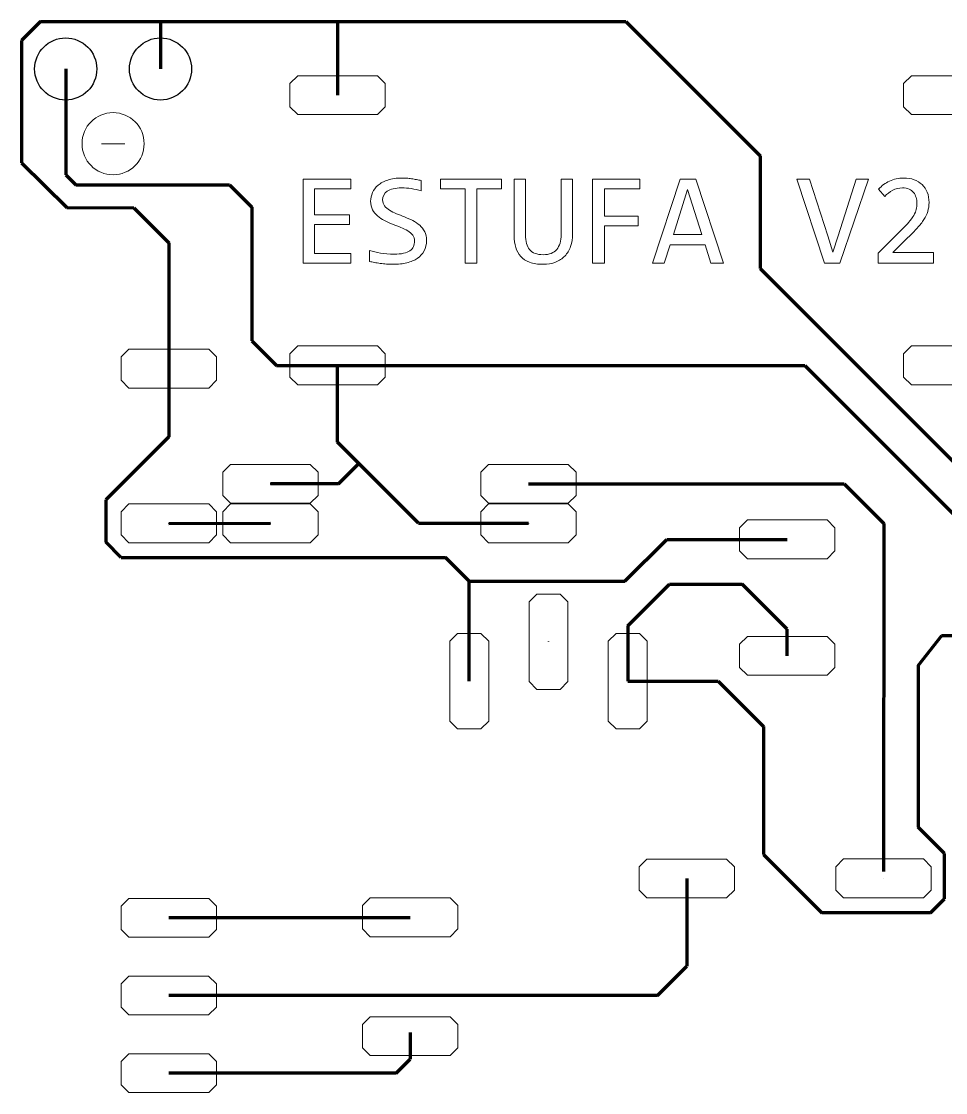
# Model space of a CAD drawing. Header units: millimetres. Extents: x -145 to 148, y -255 to 152.
# Drawn here: x -138.2 to -78.7, y -254.3 to -185.3 of the extents above; entities that cross this region are included whole.
import ezdxf

# ---------------------------------------------------------------- set-up
doc = ezdxf.new("R2010")
doc.units = ezdxf.units.MM
doc.header["$MEASUREMENT"] = 0
doc.layers.add('Layer 1', color=7, linetype='Continuous')

msp = doc.modelspace()

# ---------------------------------------------------------------- linework, layer by layer
at = {"layer": 'Layer 1', "color": 175, "lineweight": 120}
for points in [[(-136.9911, -185.3363), (-136.9911, -185.3363), (-138.2125, -186.5577), (-138.2125, -186.5577)], [(-136.9911, -185.3363), (-136.9911, -185.3363), (-99.32, -185.3371), (-99.32, -185.3371)], [(-129.2632, -185.3363), (-129.2632, -185.3363), (-129.2632, -188.3984), (-129.2632, -188.3984)], [(-117.8634, -185.3366), (-117.8634, -185.3366), (-117.8634, -190.0842), (-117.8634, -190.0842)], [(-99.3201, -185.337), (-99.3201, -185.337), (-90.6655, -193.9924), (-90.6655, -193.9924)], [(-138.2125, -186.5577), (-138.2125, -186.5577), (-138.2125, -194.441), (-138.2125, -194.441)], [(-135.3632, -188.3984), (-135.3632, -188.3984), (-135.3632, -195.2165), (-135.3632, -195.2165)], [(-138.2125, -194.441), (-138.2125, -194.441), (-135.2922, -197.3247), (-135.2922, -197.3247)], [(-90.6655, -193.9924), (-90.6655, -193.9924), (-90.6661, -201.2524), (-90.6661, -201.2524)], [(-135.3632, -195.2165), (-135.3632, -195.2165), (-134.7182, -195.8534), (-134.7182, -195.8534)], [(-134.7182, -195.8534), (-134.7182, -195.8534), (-124.8223, -195.8517), (-124.8223, -195.8517)], [(-124.8223, -195.8517), (-124.8223, -195.8517), (-123.3828, -197.2912), (-123.3828, -197.2912)], [(-135.2924, -197.3245), (-135.2924, -197.3245), (-130.9821, -197.3304), (-130.9821, -197.3304)], [(-130.9821, -197.3304), (-130.9821, -197.3304), (-128.7269, -199.5856), (-128.7269, -199.5856)], [(-123.3828, -197.2912), (-123.3828, -197.2912), (-123.3833, -205.8972), (-123.3833, -205.8972)], [(-128.7269, -199.5856), (-128.7269, -199.5856), (-128.7269, -212.0805), (-128.7269, -212.0805)], [(-90.6661, -201.2524), (-90.6661, -201.2524), (-54.5862, -237.3323), (-54.5862, -237.3323)], [(-123.3833, -205.8972), (-123.3833, -205.8972), (-121.7902, -207.4904), (-121.7902, -207.4904)], [(-121.7966, -207.484), (-121.7966, -207.484), (-87.7927, -207.4812), (-87.7927, -207.4812)], [(-117.8647, -212.431), (-117.8647, -212.431), (-117.8633, -207.4842), (-117.8633, -207.4842)], [(-87.7927, -207.4812), (-87.7927, -207.4812), (-75.596, -219.6779), (-75.596, -219.6779)], [(-128.7269, -212.0805), (-128.7269, -212.0805), (-132.786, -216.1396), (-132.786, -216.1396)], [(-112.6498, -217.6466), (-112.6498, -217.6466), (-117.8647, -212.431), (-117.8647, -212.431)], [(-117.8073, -215.1097), (-117.8073, -215.1097), (-116.4961, -213.7997), (-116.4961, -213.7997)], [(-117.8073, -215.1097), (-117.8073, -215.1097), (-122.1905, -215.1086), (-122.1905, -215.1086)], [(-105.5821, -215.1086), (-105.5821, -215.1086), (-85.2571, -215.1053), (-85.2571, -215.1053)], [(-85.2571, -215.1053), (-85.2571, -215.1053), (-82.71, -217.6525), (-82.71, -217.6525)], [(-132.786, -216.1396), (-132.786, -216.1396), (-132.786, -218.8454), (-132.786, -218.8454)], [(-128.7269, -217.6519), (-128.7269, -217.6519), (-122.1905, -217.6486), (-122.1905, -217.6486)], [(-112.6498, -217.6466), (-112.6498, -217.6466), (-105.5821, -217.6486), (-105.5821, -217.6486)], [(-82.71, -217.6525), (-82.71, -217.6525), (-82.7218, -240.0659), (-82.7218, -240.0659)], [(-131.7893, -219.8421), (-131.7893, -219.8421), (-132.786, -218.8454), (-132.786, -218.8454)], [(-99.372, -221.3749), (-99.372, -221.3749), (-96.6793, -218.6822), (-96.6793, -218.6822)], [(-96.6793, -218.6822), (-96.6793, -218.6822), (-88.9252, -218.6798), (-88.9252, -218.6798)], [(-131.7893, -219.8421), (-131.7893, -219.8421), (-110.919, -219.8435), (-110.919, -219.8435)], [(-109.3889, -221.3729), (-109.3889, -221.3729), (-110.919, -219.8435), (-110.919, -219.8435)], [(-109.3899, -227.8086), (-109.3899, -227.8086), (-109.3889, -221.3729), (-109.3889, -221.3729)], [(-109.3889, -221.3729), (-109.3889, -221.3729), (-99.372, -221.3749), (-99.372, -221.3749)], [(-99.1896, -224.2513), (-99.1896, -224.2513), (-96.4968, -221.5585), (-96.4968, -221.5585)], [(-96.4968, -221.5585), (-96.4968, -221.5585), (-91.825, -221.5571), (-91.825, -221.5571)], [(-88.9227, -224.4594), (-88.9227, -224.4594), (-91.825, -221.5571), (-91.825, -221.5571)], [(-99.1896, -224.2513), (-99.1896, -224.2513), (-99.1899, -227.8086), (-99.1899, -227.8086)], [(-88.9203, -226.1798), (-88.9203, -226.1798), (-88.9227, -224.4593), (-88.9227, -224.4593)], [(-75.5964, -224.8871), (-75.5964, -224.8871), (-78.9879, -224.8866), (-78.9879, -224.8866)], [(-99.1899, -227.8086), (-99.1899, -227.8086), (-93.3708, -227.8069), (-93.3708, -227.8069)], [(-93.3708, -227.8073), (-93.3708, -227.8073), (-90.4514, -230.7267), (-90.4514, -230.7267)], [(-90.4514, -230.7267), (-90.4514, -230.7267), (-90.4549, -238.9648), (-90.4549, -238.9648)], [(-78.7968, -238.9091), (-78.7968, -238.9091), (-80.4874, -237.2185), (-80.4874, -237.2185)], [(-90.4549, -238.9648), (-90.4549, -238.9648), (-86.6901, -242.7296), (-86.6901, -242.7296)], [(-78.7968, -241.8328), (-78.7968, -241.8328), (-78.7968, -238.9091), (-78.7968, -238.9091)], [(-79.6936, -242.7296), (-79.6936, -242.7296), (-78.7968, -241.8328), (-78.7968, -241.8328)], [(-79.6936, -242.7296), (-79.6936, -242.7296), (-86.6901, -242.7296), (-86.6901, -242.7296)]]:
    msp.add_open_spline(points, degree=3, dxfattribs=at)
at = {"layer": 'Layer 1'}
msp.add_open_spline([(-137.3632, -188.3984), (-137.3632, -189.503), (-136.4678, -190.3984), (-135.3632, -190.3984), (-134.2586, -190.3984), (-133.3632, -189.503), (-133.3632, -188.3984), (-133.3632, -187.2938), (-134.2586, -186.3984), (-135.3632, -186.3984), (-136.4678, -186.3984), (-137.3632, -187.2938), (-137.3632, -188.3984)], degree=3, knots=[0, 0, 0, 0, 0.25, 0.25, 0.25, 0.5, 0.5, 0.5, 0.75, 0.75, 0.75, 1, 1, 1, 1], dxfattribs=at)
at = {"layer": 'Layer 1', "color": 1}
for points in [[(-131.2632, -188.3984), (-131.2632, -189.503), (-130.3678, -190.3984), (-129.2632, -190.3984), (-128.1586, -190.3984), (-127.2632, -189.503), (-127.2632, -188.3984), (-127.2632, -187.2938), (-128.1586, -186.3984), (-129.2632, -186.3984), (-130.3678, -186.3984), (-131.2632, -187.2938), (-131.2632, -188.3984)], [(-128.7263, -243.0503), (-128.7263, -243.0503), (-128.7263, -243.0468), (-128.7263, -243.0468), (-128.7263, -243.0468), (-128.7228, -243.0468), (-128.7228, -243.0468), (-128.7228, -243.0468), (-128.7228, -243.0503), (-128.7228, -243.0503), (-128.7228, -243.0503), (-128.7263, -243.0503), (-128.7263, -243.0503)], [(-128.7311, -248.0486), (-128.7311, -248.0486), (-128.7311, -248.0451), (-128.7311, -248.0451), (-128.7311, -248.0451), (-128.7276, -248.0451), (-128.7276, -248.0451), (-128.7276, -248.0451), (-128.7276, -248.0486), (-128.7276, -248.0486), (-128.7276, -248.0486), (-128.7311, -248.0486), (-128.7311, -248.0486)], [(-128.7261, -253.0469), (-128.7261, -253.0469), (-128.7261, -253.0434), (-128.7261, -253.0434), (-128.7261, -253.0434), (-128.7226, -253.0434), (-128.7226, -253.0434), (-128.7226, -253.0434), (-128.7226, -253.0469), (-128.7226, -253.0469), (-128.7226, -253.0469), (-128.7261, -253.0469), (-128.7261, -253.0469)]]:
    msp.add_open_spline(points, degree=3, knots=[0, 0, 0, 0, 0.25, 0.25, 0.25, 0.5, 0.5, 0.5, 0.75, 0.75, 0.75, 1, 1, 1, 1], dxfattribs=at)
at = {"layer": 'Layer 1', "lineweight": 9}
for points in [[(-115.2952, -191.3342), (-115.2952, -191.3342), (-120.4316, -191.3342), (-120.4316, -191.3342), (-120.4316, -191.3342), (-120.9316, -190.8342), (-120.9316, -190.8342), (-120.9316, -190.8342), (-120.9316, -189.3342), (-120.9316, -189.3342), (-120.9316, -189.3342), (-120.4316, -188.8342), (-120.4316, -188.8342), (-120.4316, -188.8342), (-115.2952, -188.8342), (-115.2952, -188.8342), (-115.2952, -188.8342), (-114.7952, -189.3342), (-114.7952, -189.3342), (-114.7952, -189.3342), (-114.7952, -190.8342), (-114.7952, -190.8342), (-114.7952, -190.8342), (-115.2952, -191.3342), (-115.2952, -191.3342)], [(-75.7952, -191.3342), (-75.7952, -191.3342), (-80.9316, -191.3342), (-80.9316, -191.3342), (-80.9316, -191.3342), (-81.4316, -190.8342), (-81.4316, -190.8342), (-81.4316, -190.8342), (-81.4316, -189.3342), (-81.4316, -189.3342), (-81.4316, -189.3342), (-80.9316, -188.8342), (-80.9316, -188.8342), (-80.9316, -188.8342), (-75.7952, -188.8342), (-75.7952, -188.8342), (-75.7952, -188.8342), (-75.2952, -189.3342), (-75.2952, -189.3342), (-75.2952, -189.3342), (-75.2952, -190.8342), (-75.2952, -190.8342), (-75.2952, -190.8342), (-75.7952, -191.3342), (-75.7952, -191.3342)], [(-126.1587, -208.9386), (-126.1587, -208.9386), (-131.2951, -208.9386), (-131.2951, -208.9386), (-131.2951, -208.9386), (-131.7951, -208.4386), (-131.7951, -208.4386), (-131.7951, -208.4386), (-131.7951, -206.9386), (-131.7951, -206.9386), (-131.7951, -206.9386), (-131.2951, -206.4386), (-131.2951, -206.4386), (-131.2951, -206.4386), (-126.1587, -206.4386), (-126.1587, -206.4386), (-126.1587, -206.4386), (-125.6587, -206.9386), (-125.6587, -206.9386), (-125.6587, -206.9386), (-125.6587, -208.4386), (-125.6587, -208.4386), (-125.6587, -208.4386), (-126.1587, -208.9386), (-126.1587, -208.9386)], [(-115.2951, -208.7324), (-115.2951, -208.7324), (-120.4315, -208.7324), (-120.4315, -208.7324), (-120.4315, -208.7324), (-120.9315, -208.2324), (-120.9315, -208.2324), (-120.9315, -208.2324), (-120.9315, -206.7324), (-120.9315, -206.7324), (-120.9315, -206.7324), (-120.4315, -206.2324), (-120.4315, -206.2324), (-120.4315, -206.2324), (-115.2951, -206.2324), (-115.2951, -206.2324), (-115.2951, -206.2324), (-114.7951, -206.7324), (-114.7951, -206.7324), (-114.7951, -206.7324), (-114.7951, -208.2324), (-114.7951, -208.2324), (-114.7951, -208.2324), (-115.2951, -208.7324), (-115.2951, -208.7324)], [(-75.7951, -208.7324), (-75.7951, -208.7324), (-80.9315, -208.7324), (-80.9315, -208.7324), (-80.9315, -208.7324), (-81.4315, -208.2324), (-81.4315, -208.2324), (-81.4315, -208.2324), (-81.4315, -206.7324), (-81.4315, -206.7324), (-81.4315, -206.7324), (-80.9315, -206.2324), (-80.9315, -206.2324), (-80.9315, -206.2324), (-75.7951, -206.2324), (-75.7951, -206.2324), (-75.7951, -206.2324), (-75.2951, -206.7324), (-75.2951, -206.7324), (-75.2951, -206.7324), (-75.2951, -208.2324), (-75.2951, -208.2324), (-75.2951, -208.2324), (-75.7951, -208.7324), (-75.7951, -208.7324)], [(-119.6223, -216.3586), (-119.6223, -216.3586), (-124.7587, -216.3586), (-124.7587, -216.3586), (-124.7587, -216.3586), (-125.2587, -215.8586), (-125.2587, -215.8586), (-125.2587, -215.8586), (-125.2587, -214.3586), (-125.2587, -214.3586), (-125.2587, -214.3586), (-124.7587, -213.8586), (-124.7587, -213.8586), (-124.7587, -213.8586), (-119.6223, -213.8586), (-119.6223, -213.8586), (-119.6223, -213.8586), (-119.1223, -214.3586), (-119.1223, -214.3586), (-119.1223, -214.3586), (-119.1223, -215.8586), (-119.1223, -215.8586), (-119.1223, -215.8586), (-119.6223, -216.3586), (-119.6223, -216.3586)], [(-103.0139, -216.3586), (-103.0139, -216.3586), (-108.1503, -216.3586), (-108.1503, -216.3586), (-108.1503, -216.3586), (-108.6503, -215.8586), (-108.6503, -215.8586), (-108.6503, -215.8586), (-108.6503, -214.3586), (-108.6503, -214.3586), (-108.6503, -214.3586), (-108.1503, -213.8586), (-108.1503, -213.8586), (-108.1503, -213.8586), (-103.0139, -213.8586), (-103.0139, -213.8586), (-103.0139, -213.8586), (-102.5139, -214.3586), (-102.5139, -214.3586), (-102.5139, -214.3586), (-102.5139, -215.8586), (-102.5139, -215.8586), (-102.5139, -215.8586), (-103.0139, -216.3586), (-103.0139, -216.3586)], [(-126.1587, -218.8986), (-126.1587, -218.8986), (-131.2951, -218.8986), (-131.2951, -218.8986), (-131.2951, -218.8986), (-131.7951, -218.3986), (-131.7951, -218.3986), (-131.7951, -218.3986), (-131.7951, -216.8986), (-131.7951, -216.8986), (-131.7951, -216.8986), (-131.2951, -216.3986), (-131.2951, -216.3986), (-131.2951, -216.3986), (-126.1587, -216.3986), (-126.1587, -216.3986), (-126.1587, -216.3986), (-125.6587, -216.8986), (-125.6587, -216.8986), (-125.6587, -216.8986), (-125.6587, -218.3986), (-125.6587, -218.3986), (-125.6587, -218.3986), (-126.1587, -218.8986), (-126.1587, -218.8986)], [(-119.6223, -218.8986), (-119.6223, -218.8986), (-124.7587, -218.8986), (-124.7587, -218.8986), (-124.7587, -218.8986), (-125.2587, -218.3986), (-125.2587, -218.3986), (-125.2587, -218.3986), (-125.2587, -216.8986), (-125.2587, -216.8986), (-125.2587, -216.8986), (-124.7587, -216.3986), (-124.7587, -216.3986), (-124.7587, -216.3986), (-119.6223, -216.3986), (-119.6223, -216.3986), (-119.6223, -216.3986), (-119.1223, -216.8986), (-119.1223, -216.8986), (-119.1223, -216.8986), (-119.1223, -218.3986), (-119.1223, -218.3986), (-119.1223, -218.3986), (-119.6223, -218.8986), (-119.6223, -218.8986)], [(-103.0139, -218.8986), (-103.0139, -218.8986), (-108.1503, -218.8986), (-108.1503, -218.8986), (-108.1503, -218.8986), (-108.6503, -218.3986), (-108.6503, -218.3986), (-108.6503, -218.3986), (-108.6503, -216.8986), (-108.6503, -216.8986), (-108.6503, -216.8986), (-108.1503, -216.3986), (-108.1503, -216.3986), (-108.1503, -216.3986), (-103.0139, -216.3986), (-103.0139, -216.3986), (-103.0139, -216.3986), (-102.5139, -216.8986), (-102.5139, -216.8986), (-102.5139, -216.8986), (-102.5139, -218.3986), (-102.5139, -218.3986), (-102.5139, -218.3986), (-103.0139, -218.8986), (-103.0139, -218.8986)], [(-86.3521, -219.9298), (-86.3521, -219.9298), (-91.4885, -219.9298), (-91.4885, -219.9298), (-91.4885, -219.9298), (-91.9885, -219.4298), (-91.9885, -219.4298), (-91.9885, -219.4298), (-91.9885, -217.9298), (-91.9885, -217.9298), (-91.9885, -217.9298), (-91.4885, -217.4298), (-91.4885, -217.4298), (-91.4885, -217.4298), (-86.3521, -217.4298), (-86.3521, -217.4298), (-86.3521, -217.4298), (-85.8521, -217.9298), (-85.8521, -217.9298), (-85.8521, -217.9298), (-85.8521, -219.4298), (-85.8521, -219.4298), (-85.8521, -219.4298), (-86.3521, -219.9298), (-86.3521, -219.9298)], [(-105.5382, -222.7003), (-105.5382, -222.7003), (-105.5382, -227.8367), (-105.5382, -227.8367), (-105.5382, -227.8367), (-105.0382, -228.3367), (-105.0382, -228.3367), (-105.0382, -228.3367), (-103.5382, -228.3367), (-103.5382, -228.3367), (-103.5382, -228.3367), (-103.0382, -227.8367), (-103.0382, -227.8367), (-103.0382, -227.8367), (-103.0382, -222.7003), (-103.0382, -222.7003), (-103.0382, -222.7003), (-103.5382, -222.2003), (-103.5382, -222.2003), (-103.5382, -222.2003), (-105.0382, -222.2003), (-105.0382, -222.2003), (-105.0382, -222.2003), (-105.5382, -222.7003), (-105.5382, -222.7003)], [(-110.6382, -225.2403), (-110.6382, -225.2403), (-110.6382, -230.3767), (-110.6382, -230.3767), (-110.6382, -230.3767), (-110.1382, -230.8767), (-110.1382, -230.8767), (-110.1382, -230.8767), (-108.6382, -230.8767), (-108.6382, -230.8767), (-108.6382, -230.8767), (-108.1382, -230.3767), (-108.1382, -230.3767), (-108.1382, -230.3767), (-108.1382, -225.2403), (-108.1382, -225.2403), (-108.1382, -225.2403), (-108.6382, -224.7403), (-108.6382, -224.7403), (-108.6382, -224.7403), (-110.1382, -224.7403), (-110.1382, -224.7403), (-110.1382, -224.7403), (-110.6382, -225.2403), (-110.6382, -225.2403)], [(-100.4382, -225.2403), (-100.4382, -225.2403), (-100.4382, -230.3767), (-100.4382, -230.3767), (-100.4382, -230.3767), (-99.9382, -230.8767), (-99.9382, -230.8767), (-99.9382, -230.8767), (-98.4382, -230.8767), (-98.4382, -230.8767), (-98.4382, -230.8767), (-97.9382, -230.3767), (-97.9382, -230.3767), (-97.9382, -230.3767), (-97.9382, -225.2403), (-97.9382, -225.2403), (-97.9382, -225.2403), (-98.4382, -224.7403), (-98.4382, -224.7403), (-98.4382, -224.7403), (-99.9382, -224.7403), (-99.9382, -224.7403), (-99.9382, -224.7403), (-100.4382, -225.2403), (-100.4382, -225.2403)], [(-86.3521, -227.4298), (-86.3521, -227.4298), (-91.4885, -227.4298), (-91.4885, -227.4298), (-91.4885, -227.4298), (-91.9885, -226.9298), (-91.9885, -226.9298), (-91.9885, -226.9298), (-91.9885, -225.4298), (-91.9885, -225.4298), (-91.9885, -225.4298), (-91.4885, -224.9298), (-91.4885, -224.9298), (-91.4885, -224.9298), (-86.3521, -224.9298), (-86.3521, -224.9298), (-86.3521, -224.9298), (-85.8521, -225.4298), (-85.8521, -225.4298), (-85.8521, -225.4298), (-85.8521, -226.9298), (-85.8521, -226.9298), (-85.8521, -226.9298), (-86.3521, -227.4298), (-86.3521, -227.4298)], [(-92.8217, -239.2603), (-92.8217, -239.2603), (-97.9583, -239.2603), (-97.9583, -239.2603), (-97.9583, -239.2603), (-98.4582, -239.7602), (-98.4582, -239.7602), (-98.4582, -239.7602), (-98.4582, -241.2604), (-98.4582, -241.2604), (-98.4582, -241.2604), (-97.9583, -241.7603), (-97.9583, -241.7603), (-97.9583, -241.7603), (-92.8217, -241.7603), (-92.8217, -241.7603), (-92.8217, -241.7603), (-92.3218, -241.2604), (-92.3218, -241.2604), (-92.3218, -241.2604), (-92.3218, -239.7602), (-92.3218, -239.7602), (-92.3218, -239.7602), (-92.8217, -239.2603), (-92.8217, -239.2603)], [(-80.1537, -241.7569), (-80.1537, -241.7569), (-85.2901, -241.7569), (-85.2901, -241.7569), (-85.2901, -241.7569), (-85.7901, -241.2569), (-85.7901, -241.2569), (-85.7901, -241.2569), (-85.7901, -239.7569), (-85.7901, -239.7569), (-85.7901, -239.7569), (-85.2901, -239.2569), (-85.2901, -239.2569), (-85.2901, -239.2569), (-80.1537, -239.2569), (-80.1537, -239.2569), (-80.1537, -239.2569), (-79.6537, -239.7569), (-79.6537, -239.7569), (-79.6537, -239.7569), (-79.6537, -241.2569), (-79.6537, -241.2569), (-79.6537, -241.2569), (-80.1537, -241.7569), (-80.1537, -241.7569)], [(-131.2928, -241.8003), (-131.2928, -241.8003), (-126.1564, -241.8003), (-126.1564, -241.8003), (-126.1564, -241.8003), (-125.6564, -242.3003), (-125.6564, -242.3003), (-125.6564, -242.3003), (-125.6564, -243.8003), (-125.6564, -243.8003), (-125.6564, -243.8003), (-126.1564, -244.3003), (-126.1564, -244.3003), (-126.1564, -244.3003), (-131.2928, -244.3003), (-131.2928, -244.3003), (-131.2928, -244.3003), (-131.7928, -243.8003), (-131.7928, -243.8003), (-131.7928, -243.8003), (-131.7928, -242.3003), (-131.7928, -242.3003), (-131.7928, -242.3003), (-131.2928, -241.8003), (-131.2928, -241.8003)], [(-110.6217, -241.7603), (-110.6217, -241.7603), (-115.7583, -241.7603), (-115.7583, -241.7603), (-115.7583, -241.7603), (-116.2582, -242.2602), (-116.2582, -242.2602), (-116.2582, -242.2602), (-116.2582, -243.7604), (-116.2582, -243.7604), (-116.2582, -243.7604), (-115.7583, -244.2603), (-115.7583, -244.2603), (-115.7583, -244.2603), (-110.6217, -244.2603), (-110.6217, -244.2603), (-110.6217, -244.2603), (-110.1218, -243.7604), (-110.1218, -243.7604), (-110.1218, -243.7604), (-110.1218, -242.2602), (-110.1218, -242.2602), (-110.1218, -242.2602), (-110.6217, -241.7603), (-110.6217, -241.7603)], [(-131.2976, -246.7986), (-131.2976, -246.7986), (-126.1612, -246.7986), (-126.1612, -246.7986), (-126.1612, -246.7986), (-125.6612, -247.2986), (-125.6612, -247.2986), (-125.6612, -247.2986), (-125.6612, -248.7986), (-125.6612, -248.7986), (-125.6612, -248.7986), (-126.1612, -249.2986), (-126.1612, -249.2986), (-126.1612, -249.2986), (-131.2976, -249.2986), (-131.2976, -249.2986), (-131.2976, -249.2986), (-131.7976, -248.7986), (-131.7976, -248.7986), (-131.7976, -248.7986), (-131.7976, -247.2986), (-131.7976, -247.2986), (-131.7976, -247.2986), (-131.2976, -246.7986), (-131.2976, -246.7986)], [(-110.6217, -249.4203), (-110.6217, -249.4203), (-115.7583, -249.4203), (-115.7583, -249.4203), (-115.7583, -249.4203), (-116.2582, -249.9202), (-116.2582, -249.9202), (-116.2582, -249.9202), (-116.2582, -251.4204), (-116.2582, -251.4204), (-116.2582, -251.4204), (-115.7583, -251.9203), (-115.7583, -251.9203), (-115.7583, -251.9203), (-110.6217, -251.9203), (-110.6217, -251.9203), (-110.6217, -251.9203), (-110.1218, -251.4204), (-110.1218, -251.4204), (-110.1218, -251.4204), (-110.1218, -249.9202), (-110.1218, -249.9202), (-110.1218, -249.9202), (-110.6217, -249.4203), (-110.6217, -249.4203)], [(-131.2926, -251.7969), (-131.2926, -251.7969), (-126.1562, -251.7969), (-126.1562, -251.7969), (-126.1562, -251.7969), (-125.6562, -252.2969), (-125.6562, -252.2969), (-125.6562, -252.2969), (-125.6562, -253.7969), (-125.6562, -253.7969), (-125.6562, -253.7969), (-126.1562, -254.2969), (-126.1562, -254.2969), (-126.1562, -254.2969), (-131.2926, -254.2969), (-131.2926, -254.2969), (-131.2926, -254.2969), (-131.7926, -253.7969), (-131.7926, -253.7969), (-131.7926, -253.7969), (-131.7926, -252.2969), (-131.7926, -252.2969), (-131.7926, -252.2969), (-131.2926, -251.7969), (-131.2926, -251.7969)]]:
    msp.add_open_spline(points, degree=3, knots=[0, 0, 0, 0, 0.125, 0.125, 0.125, 0.25, 0.25, 0.25, 0.375, 0.375, 0.375, 0.5, 0.5, 0.5, 0.625, 0.625, 0.625, 0.75, 0.75, 0.75, 0.875, 0.875, 0.875, 1, 1, 1, 1], dxfattribs=at)
at = {"layer": 'Layer 1', "color": 5}
for points in [[(-117.8617, -190.0842), (-117.8617, -190.0842), (-117.8617, -190.0877), (-117.8617, -190.0877), (-117.8617, -190.0877), (-117.8652, -190.0877), (-117.8652, -190.0877), (-117.8652, -190.0877), (-117.8652, -190.0842), (-117.8652, -190.0842), (-117.8652, -190.0842), (-117.8617, -190.0842), (-117.8617, -190.0842)], [(-117.8616, -207.4824), (-117.8616, -207.4824), (-117.8616, -207.4859), (-117.8616, -207.4859), (-117.8616, -207.4859), (-117.8651, -207.4859), (-117.8651, -207.4859), (-117.8651, -207.4859), (-117.8651, -207.4824), (-117.8651, -207.4824), (-117.8651, -207.4824), (-117.8616, -207.4824), (-117.8616, -207.4824)], [(-128.7252, -207.6886), (-128.7252, -207.6886), (-128.7252, -207.6921), (-128.7252, -207.6921), (-128.7252, -207.6921), (-128.7287, -207.6921), (-128.7287, -207.6921), (-128.7287, -207.6921), (-128.7287, -207.6886), (-128.7287, -207.6886), (-128.7287, -207.6886), (-128.7252, -207.6886), (-128.7252, -207.6886)], [(-122.1888, -215.1086), (-122.1888, -215.1086), (-122.1888, -215.1121), (-122.1888, -215.1121), (-122.1888, -215.1121), (-122.1923, -215.1121), (-122.1923, -215.1121), (-122.1923, -215.1121), (-122.1923, -215.1086), (-122.1923, -215.1086), (-122.1923, -215.1086), (-122.1888, -215.1086), (-122.1888, -215.1086)], [(-105.5804, -215.1086), (-105.5804, -215.1086), (-105.5804, -215.1121), (-105.5804, -215.1121), (-105.5804, -215.1121), (-105.5839, -215.1121), (-105.5839, -215.1121), (-105.5839, -215.1121), (-105.5839, -215.1086), (-105.5839, -215.1086), (-105.5839, -215.1086), (-105.5804, -215.1086), (-105.5804, -215.1086)], [(-128.7252, -217.6486), (-128.7252, -217.6486), (-128.7252, -217.6521), (-128.7252, -217.6521), (-128.7252, -217.6521), (-128.7287, -217.6521), (-128.7287, -217.6521), (-128.7287, -217.6521), (-128.7287, -217.6486), (-128.7287, -217.6486), (-128.7287, -217.6486), (-128.7252, -217.6486), (-128.7252, -217.6486)], [(-122.1888, -217.6486), (-122.1888, -217.6486), (-122.1888, -217.6521), (-122.1888, -217.6521), (-122.1888, -217.6521), (-122.1923, -217.6521), (-122.1923, -217.6521), (-122.1923, -217.6521), (-122.1923, -217.6486), (-122.1923, -217.6486), (-122.1923, -217.6486), (-122.1888, -217.6486), (-122.1888, -217.6486)], [(-105.5804, -217.6486), (-105.5804, -217.6486), (-105.5804, -217.6521), (-105.5804, -217.6521), (-105.5804, -217.6521), (-105.5839, -217.6521), (-105.5839, -217.6521), (-105.5839, -217.6521), (-105.5839, -217.6486), (-105.5839, -217.6486), (-105.5839, -217.6486), (-105.5804, -217.6486), (-105.5804, -217.6486)], [(-88.9186, -218.6798), (-88.9186, -218.6798), (-88.9186, -218.6833), (-88.9186, -218.6833), (-88.9186, -218.6833), (-88.9221, -218.6833), (-88.9221, -218.6833), (-88.9221, -218.6833), (-88.9221, -218.6798), (-88.9221, -218.6798), (-88.9221, -218.6798), (-88.9186, -218.6798), (-88.9186, -218.6798)], [(-88.9186, -226.1798), (-88.9186, -226.1798), (-88.9186, -226.1833), (-88.9186, -226.1833), (-88.9186, -226.1833), (-88.9221, -226.1833), (-88.9221, -226.1833), (-88.9221, -226.1833), (-88.9221, -226.1798), (-88.9221, -226.1798), (-88.9221, -226.1798), (-88.9186, -226.1798), (-88.9186, -226.1798)], [(-82.7202, -240.5069), (-82.7202, -240.5069), (-82.7202, -240.5104), (-82.7202, -240.5104), (-82.7202, -240.5104), (-82.7237, -240.5104), (-82.7237, -240.5104), (-82.7237, -240.5104), (-82.7237, -240.5069), (-82.7237, -240.5069), (-82.7237, -240.5069), (-82.7202, -240.5069), (-82.7202, -240.5069)]]:
    msp.add_open_spline(points, degree=3, knots=[0, 0, 0, 0, 0.25, 0.25, 0.25, 0.5, 0.5, 0.5, 0.75, 0.75, 0.75, 1, 1, 1, 1], dxfattribs=at)
at = {"layer": 'Layer 1', "color": 5, "lineweight": 9}
for points in [[(-117.8617, -190.0842), (-117.8617, -190.0842), (-117.8617, -190.0877), (-117.8617, -190.0877), (-117.8617, -190.0877), (-117.8652, -190.0877), (-117.8652, -190.0877), (-117.8652, -190.0877), (-117.8652, -190.0842), (-117.8652, -190.0842), (-117.8652, -190.0842), (-117.8617, -190.0842), (-117.8617, -190.0842)], [(-117.8616, -207.4824), (-117.8616, -207.4824), (-117.8616, -207.4859), (-117.8616, -207.4859), (-117.8616, -207.4859), (-117.8651, -207.4859), (-117.8651, -207.4859), (-117.8651, -207.4859), (-117.8651, -207.4824), (-117.8651, -207.4824), (-117.8651, -207.4824), (-117.8616, -207.4824), (-117.8616, -207.4824)], [(-128.7252, -207.6886), (-128.7252, -207.6886), (-128.7252, -207.6921), (-128.7252, -207.6921), (-128.7252, -207.6921), (-128.7287, -207.6921), (-128.7287, -207.6921), (-128.7287, -207.6921), (-128.7287, -207.6886), (-128.7287, -207.6886), (-128.7287, -207.6886), (-128.7252, -207.6886), (-128.7252, -207.6886)], [(-122.1888, -215.1086), (-122.1888, -215.1086), (-122.1888, -215.1121), (-122.1888, -215.1121), (-122.1888, -215.1121), (-122.1923, -215.1121), (-122.1923, -215.1121), (-122.1923, -215.1121), (-122.1923, -215.1086), (-122.1923, -215.1086), (-122.1923, -215.1086), (-122.1888, -215.1086), (-122.1888, -215.1086)], [(-105.5804, -215.1086), (-105.5804, -215.1086), (-105.5804, -215.1121), (-105.5804, -215.1121), (-105.5804, -215.1121), (-105.5839, -215.1121), (-105.5839, -215.1121), (-105.5839, -215.1121), (-105.5839, -215.1086), (-105.5839, -215.1086), (-105.5839, -215.1086), (-105.5804, -215.1086), (-105.5804, -215.1086)], [(-128.7252, -217.6486), (-128.7252, -217.6486), (-128.7252, -217.6521), (-128.7252, -217.6521), (-128.7252, -217.6521), (-128.7287, -217.6521), (-128.7287, -217.6521), (-128.7287, -217.6521), (-128.7287, -217.6486), (-128.7287, -217.6486), (-128.7287, -217.6486), (-128.7252, -217.6486), (-128.7252, -217.6486)], [(-122.1888, -217.6486), (-122.1888, -217.6486), (-122.1888, -217.6521), (-122.1888, -217.6521), (-122.1888, -217.6521), (-122.1923, -217.6521), (-122.1923, -217.6521), (-122.1923, -217.6521), (-122.1923, -217.6486), (-122.1923, -217.6486), (-122.1923, -217.6486), (-122.1888, -217.6486), (-122.1888, -217.6486)], [(-105.5804, -217.6486), (-105.5804, -217.6486), (-105.5804, -217.6521), (-105.5804, -217.6521), (-105.5804, -217.6521), (-105.5839, -217.6521), (-105.5839, -217.6521), (-105.5839, -217.6521), (-105.5839, -217.6486), (-105.5839, -217.6486), (-105.5839, -217.6486), (-105.5804, -217.6486), (-105.5804, -217.6486)], [(-88.9186, -218.6798), (-88.9186, -218.6798), (-88.9186, -218.6833), (-88.9186, -218.6833), (-88.9186, -218.6833), (-88.9221, -218.6833), (-88.9221, -218.6833), (-88.9221, -218.6833), (-88.9221, -218.6798), (-88.9221, -218.6798), (-88.9221, -218.6798), (-88.9186, -218.6798), (-88.9186, -218.6798)], [(-88.9186, -226.1798), (-88.9186, -226.1798), (-88.9186, -226.1833), (-88.9186, -226.1833), (-88.9186, -226.1833), (-88.9221, -226.1833), (-88.9221, -226.1833), (-88.9221, -226.1833), (-88.9221, -226.1798), (-88.9221, -226.1798), (-88.9221, -226.1798), (-88.9186, -226.1798), (-88.9186, -226.1798)], [(-82.7202, -240.5069), (-82.7202, -240.5069), (-82.7202, -240.5104), (-82.7202, -240.5104), (-82.7202, -240.5104), (-82.7237, -240.5104), (-82.7237, -240.5104), (-82.7237, -240.5104), (-82.7237, -240.5069), (-82.7237, -240.5069), (-82.7237, -240.5069), (-82.7202, -240.5069), (-82.7202, -240.5069)]]:
    msp.add_open_spline(points, degree=3, knots=[0, 0, 0, 0, 0.25, 0.25, 0.25, 0.5, 0.5, 0.5, 0.75, 0.75, 0.75, 1, 1, 1, 1], dxfattribs=at)
at = {"layer": 'Layer 1', "color": 250, "lineweight": 9}
msp.add_open_spline([(-132.3132, -191.2084), (-133.4178, -191.2084), (-134.3132, -192.1038), (-134.3132, -193.2084), (-134.3132, -194.313), (-133.4178, -195.2084), (-132.3132, -195.2084), (-131.2086, -195.2084), (-130.3132, -194.313), (-130.3132, -193.2084), (-130.3132, -192.1038), (-131.2086, -191.2084), (-132.3132, -191.2084)], degree=3, knots=[0, 0, 0, 0, 0.25, 0.25, 0.25, 0.5, 0.5, 0.5, 0.75, 0.75, 0.75, 1, 1, 1, 1], dxfattribs=at)
at = {"layer": 'Layer 1', "color": 2, "lineweight": 9}
msp.add_open_spline([(-131.5632, -193.2084), (-131.5632, -193.2084), (-133.0632, -193.2084), (-133.0632, -193.2084)], degree=3, dxfattribs=at)
at = {"layer": 'Layer 1', "color": 161, "lineweight": 9}
for points, knots in [([(-117.0115, -200.8961), (-117.0115, -200.8961), (-120.0849, -200.8961), (-120.0849, -200.8961), (-120.0849, -200.8961), (-120.0849, -195.4943), (-120.0849, -195.4943), (-120.0849, -195.4943), (-117.0115, -195.4943), (-117.0115, -195.4943), (-117.0115, -195.4943), (-117.0115, -196.1124), (-117.0115, -196.1124), (-117.0115, -196.1124), (-119.3483, -196.1124), (-119.3483, -196.1124), (-119.3483, -196.1124), (-119.3483, -197.7888), (-119.3483, -197.7888), (-119.3483, -197.7888), (-117.1018, -197.7888), (-117.1018, -197.7888), (-117.1018, -197.7888), (-117.1018, -198.4069), (-117.1018, -198.4069), (-117.1018, -198.4069), (-119.3483, -198.4069), (-119.3483, -198.4069), (-119.3483, -198.4069), (-119.3483, -200.2696), (-119.3483, -200.2696), (-119.3483, -200.2696), (-117.0115, -200.2696), (-117.0115, -200.2696), (-117.0115, -200.2696), (-117.0115, -200.8961), (-117.0115, -200.8961)], [0, 0, 0, 0, 0.0833333, 0.0833333, 0.0833333, 0.1666667, 0.1666667, 0.1666667, 0.25, 0.25, 0.25, 0.3333333, 0.3333333, 0.3333333, 0.4166667, 0.4166667, 0.4166667, 0.5, 0.5, 0.5, 0.5833333, 0.5833333, 0.5833333, 0.6666667, 0.6666667, 0.6666667, 0.75, 0.75, 0.75, 0.8333333, 0.8333333, 0.8333333, 0.9166667, 0.9166667, 0.9166667, 1, 1, 1, 1]), ([(-112.136, -199.4342), (-112.136, -199.6896), (-112.1882, -199.9154), (-112.2927, -200.1073), (-112.3985, -200.3006), (-112.5438, -200.4615), (-112.7315, -200.5899), (-112.9192, -200.7183), (-113.145, -200.8143), (-113.4088, -200.8778), (-113.6713, -200.9413), (-113.962, -200.9723), (-114.2795, -200.9723), (-114.4234, -200.9723), (-114.566, -200.9667), (-114.7071, -200.9554), (-114.8496, -200.9441), (-114.9865, -200.9314), (-115.1177, -200.9144), (-115.2489, -200.8975), (-115.3717, -200.8778), (-115.4874, -200.8566), (-115.6031, -200.834), (-115.709, -200.8114), (-115.8021, -200.786), (-115.8021, -200.786), (-115.8021, -200.0748), (-115.8021, -200.0748), (-115.5947, -200.151), (-115.3632, -200.2117), (-115.105, -200.2555), (-114.8468, -200.2992), (-114.5547, -200.3204), (-114.2259, -200.3204), (-113.9888, -200.3204), (-113.787, -200.302), (-113.6205, -200.2653), (-113.4526, -200.2272), (-113.3171, -200.1722), (-113.2099, -200.1002), (-113.104, -200.0269), (-113.0264, -199.938), (-112.9785, -199.8335), (-112.9305, -199.7291), (-112.9065, -199.6092), (-112.9065, -199.4751), (-112.9065, -199.3283), (-112.9474, -199.2042), (-113.0278, -199.1012), (-113.1097, -198.9981), (-113.2169, -198.905), (-113.3482, -198.8232), (-113.4808, -198.7427), (-113.6318, -198.6679), (-113.8011, -198.6002), (-113.9705, -198.5325), (-114.144, -198.4633), (-114.3204, -198.3914), (-114.4968, -198.3194), (-114.6704, -198.2418), (-114.8397, -198.1585), (-115.0091, -198.0739), (-115.16, -197.9751), (-115.2913, -197.8608), (-115.4239, -197.7451), (-115.5312, -197.611), (-115.613, -197.4572), (-115.6934, -197.302), (-115.7344, -197.1185), (-115.7344, -196.9069), (-115.7344, -196.722), (-115.6963, -196.54), (-115.6187, -196.3608), (-115.541, -196.1816), (-115.4211, -196.0221), (-115.2588, -195.8838), (-115.0965, -195.7441), (-114.8877, -195.6312), (-114.6323, -195.5466), (-114.3769, -195.4605), (-114.0735, -195.4181), (-113.7193, -195.4181), (-113.629, -195.4181), (-113.5302, -195.4224), (-113.4244, -195.4308), (-113.3185, -195.4393), (-113.2099, -195.4506), (-113.1012, -195.4661), (-112.9926, -195.4802), (-112.8853, -195.4986), (-112.7795, -195.5169), (-112.6722, -195.5367), (-112.5735, -195.5564), (-112.4832, -195.579), (-112.4832, -195.579), (-112.4832, -196.2394), (-112.4832, -196.2394), (-112.6948, -196.1787), (-112.9079, -196.1322), (-113.1196, -196.1011), (-113.3326, -196.0687), (-113.5373, -196.0531), (-113.7362, -196.0531), (-114.1581, -196.0531), (-114.4672, -196.1237), (-114.6661, -196.2648), (-114.8651, -196.4059), (-114.9639, -196.595), (-114.9639, -196.8321), (-114.9639, -196.9788), (-114.923, -197.1044), (-114.8425, -197.2089), (-114.7607, -197.3133), (-114.6534, -197.4078), (-114.5208, -197.4897), (-114.3896, -197.5729), (-114.2386, -197.6477), (-114.0692, -197.7154), (-113.8999, -197.7832), (-113.7263, -197.8523), (-113.55, -197.9243), (-113.3736, -197.9963), (-113.2, -198.0739), (-113.0307, -198.1599), (-112.8613, -198.246), (-112.7103, -198.3462), (-112.5777, -198.4633), (-112.4465, -198.5805), (-112.3392, -198.7187), (-112.2574, -198.8754), (-112.1769, -199.032), (-112.136, -199.2183), (-112.136, -199.4342)], [0, 0, 0, 0, 0.0227273, 0.0227273, 0.0227273, 0.0454545, 0.0454545, 0.0454545, 0.0681818, 0.0681818, 0.0681818, 0.0909091, 0.0909091, 0.0909091, 0.1136364, 0.1136364, 0.1136364, 0.1363636, 0.1363636, 0.1363636, 0.1590909, 0.1590909, 0.1590909, 0.1818182, 0.1818182, 0.1818182, 0.2045455, 0.2045455, 0.2045455, 0.2272727, 0.2272727, 0.2272727, 0.25, 0.25, 0.25, 0.2727273, 0.2727273, 0.2727273, 0.2954545, 0.2954545, 0.2954545, 0.3181818, 0.3181818, 0.3181818, 0.3409091, 0.3409091, 0.3409091, 0.3636364, 0.3636364, 0.3636364, 0.3863636, 0.3863636, 0.3863636, 0.4090909, 0.4090909, 0.4090909, 0.4318182, 0.4318182, 0.4318182, 0.4545455, 0.4545455, 0.4545455, 0.4772727, 0.4772727, 0.4772727, 0.5, 0.5, 0.5, 0.5227273, 0.5227273, 0.5227273, 0.5454545, 0.5454545, 0.5454545, 0.5681818, 0.5681818, 0.5681818, 0.5909091, 0.5909091, 0.5909091, 0.6136364, 0.6136364, 0.6136364, 0.6363636, 0.6363636, 0.6363636, 0.6590909, 0.6590909, 0.6590909, 0.6818182, 0.6818182, 0.6818182, 0.7045455, 0.7045455, 0.7045455, 0.7272727, 0.7272727, 0.7272727, 0.75, 0.75, 0.75, 0.7727273, 0.7727273, 0.7727273, 0.7954545, 0.7954545, 0.7954545, 0.8181818, 0.8181818, 0.8181818, 0.8409091, 0.8409091, 0.8409091, 0.8636364, 0.8636364, 0.8636364, 0.8863636, 0.8863636, 0.8863636, 0.9090909, 0.9090909, 0.9090909, 0.9318182, 0.9318182, 0.9318182, 0.9545455, 0.9545455, 0.9545455, 0.9772727, 0.9772727, 0.9772727, 1, 1, 1, 1]), ([(-107.3029, -196.1209), (-107.3029, -196.1209), (-108.9031, -196.1209), (-108.9031, -196.1209), (-108.9031, -196.1209), (-108.9031, -200.8961), (-108.9031, -200.8961), (-108.9031, -200.8961), (-109.6482, -200.8961), (-109.6482, -200.8961), (-109.6482, -200.8961), (-109.6482, -196.1209), (-109.6482, -196.1209), (-109.6482, -196.1209), (-111.2484, -196.1209), (-111.2484, -196.1209), (-111.2484, -196.1209), (-111.2484, -195.4943), (-111.2484, -195.4943), (-111.2484, -195.4943), (-107.3029, -195.4943), (-107.3029, -195.4943), (-107.3029, -195.4943), (-107.3029, -196.1209), (-107.3029, -196.1209)], [0, 0, 0, 0, 0.125, 0.125, 0.125, 0.25, 0.25, 0.25, 0.375, 0.375, 0.375, 0.5, 0.5, 0.5, 0.625, 0.625, 0.625, 0.75, 0.75, 0.75, 0.875, 0.875, 0.875, 1, 1, 1, 1]), ([(-102.7408, -199.0165), (-102.7408, -199.3142), (-102.7831, -199.5838), (-102.8663, -199.8251), (-102.951, -200.0664), (-103.0738, -200.271), (-103.2375, -200.4403), (-103.3997, -200.6111), (-103.5987, -200.7409), (-103.8344, -200.834), (-104.07, -200.9257), (-104.341, -200.9723), (-104.6472, -200.9723), (-104.983, -200.9723), (-105.2695, -200.9286), (-105.5037, -200.8397), (-105.738, -200.7522), (-105.9285, -200.6266), (-106.0766, -200.4657), (-106.2234, -200.3048), (-106.3306, -200.1115), (-106.3984, -199.8843), (-106.4661, -199.6586), (-106.5, -199.4074), (-106.5, -199.128), (-106.5, -199.128), (-106.5, -195.4943), (-106.5, -195.4943), (-106.5, -195.4943), (-105.7634, -195.4943), (-105.7634, -195.4943), (-105.7634, -195.4943), (-105.7634, -199.0687), (-105.7634, -199.0687), (-105.7634, -199.2818), (-105.7436, -199.4666), (-105.7041, -199.6275), (-105.6632, -199.787), (-105.5983, -199.9196), (-105.5065, -200.0283), (-105.4162, -200.1355), (-105.2977, -200.2159), (-105.1538, -200.271), (-105.0084, -200.326), (-104.832, -200.3542), (-104.6218, -200.3542), (-104.2309, -200.3542), (-103.943, -200.2413), (-103.7568, -200.0156), (-103.5705, -199.7898), (-103.4774, -199.4709), (-103.4774, -199.0602), (-103.4774, -199.0602), (-103.4774, -195.4943), (-103.4774, -195.4943), (-103.4774, -195.4943), (-102.7408, -195.4943), (-102.7408, -195.4943), (-102.7408, -195.4943), (-102.7408, -199.0165), (-102.7408, -199.0165)], [0, 0, 0, 0, 0.05, 0.05, 0.05, 0.1, 0.1, 0.1, 0.15, 0.15, 0.15, 0.2, 0.2, 0.2, 0.25, 0.25, 0.25, 0.3, 0.3, 0.3, 0.35, 0.35, 0.35, 0.4, 0.4, 0.4, 0.45, 0.45, 0.45, 0.5, 0.5, 0.5, 0.55, 0.55, 0.55, 0.6, 0.6, 0.6, 0.65, 0.65, 0.65, 0.7, 0.7, 0.7, 0.75, 0.75, 0.75, 0.8, 0.8, 0.8, 0.85, 0.85, 0.85, 0.9, 0.9, 0.9, 0.95, 0.95, 0.95, 1, 1, 1, 1]), ([(-98.3987, -196.1209), (-98.3987, -196.1209), (-100.6932, -196.1209), (-100.6932, -196.1209), (-100.6932, -196.1209), (-100.6932, -197.8735), (-100.6932, -197.8735), (-100.6932, -197.8735), (-98.5187, -197.8735), (-98.5187, -197.8735), (-98.5187, -197.8735), (-98.5187, -198.4916), (-98.5187, -198.4916), (-98.5187, -198.4916), (-100.6932, -198.4916), (-100.6932, -198.4916), (-100.6932, -198.4916), (-100.6932, -200.8961), (-100.6932, -200.8961), (-100.6932, -200.8961), (-101.4467, -200.8961), (-101.4467, -200.8961), (-101.4467, -200.8961), (-101.4467, -195.4943), (-101.4467, -195.4943), (-101.4467, -195.4943), (-98.3987, -195.4943), (-98.3987, -195.4943), (-98.3987, -195.4943), (-98.3987, -196.1209), (-98.3987, -196.1209)], [0, 0, 0, 0, 0.1, 0.1, 0.1, 0.2, 0.2, 0.2, 0.3, 0.3, 0.3, 0.4, 0.4, 0.4, 0.5, 0.5, 0.5, 0.6, 0.6, 0.6, 0.7, 0.7, 0.7, 0.8, 0.8, 0.8, 0.9, 0.9, 0.9, 1, 1, 1, 1]), ([(-93.028, -200.8961), (-93.028, -200.8961), (-93.8295, -200.8961), (-93.8295, -200.8961), (-93.8295, -200.8961), (-94.2034, -199.7192), (-94.2034, -199.7192), (-94.2034, -199.7192), (-96.4612, -199.7192), (-96.4612, -199.7192), (-96.4612, -199.7192), (-96.8352, -200.8961), (-96.8352, -200.8961), (-96.8352, -200.8961), (-97.6, -200.8961), (-97.6, -200.8961), (-97.6, -200.8961), (-95.8065, -195.4943), (-95.8065, -195.4943), (-95.8065, -195.4943), (-94.7975, -195.4943), (-94.7975, -195.4943), (-94.7975, -195.4943), (-93.028, -200.8961), (-93.028, -200.8961)], [0, 0, 0, 0, 0.125, 0.125, 0.125, 0.25, 0.25, 0.25, 0.375, 0.375, 0.375, 0.5, 0.5, 0.5, 0.625, 0.625, 0.625, 0.75, 0.75, 0.75, 0.875, 0.875, 0.875, 1, 1, 1, 1]), ([(-83.692, -195.4943), (-83.692, -195.4943), (-85.5278, -200.8961), (-85.5278, -200.8961), (-85.5278, -200.8961), (-86.5199, -200.8961), (-86.5199, -200.8961), (-86.5199, -200.8961), (-88.3148, -195.4943), (-88.3148, -195.4943), (-88.3148, -195.4943), (-87.4837, -195.4943), (-87.4837, -195.4943), (-87.4837, -195.4943), (-86.3167, -199.135), (-86.3167, -199.135), (-86.3167, -199.135), (-85.9865, -200.2018), (-85.9865, -200.2018), (-85.9865, -200.2018), (-85.6478, -199.135), (-85.6478, -199.135), (-85.6478, -199.135), (-84.478, -195.4943), (-84.478, -195.4943), (-84.478, -195.4943), (-83.692, -195.4943), (-83.692, -195.4943)], [0, 0, 0, 0, 0.1111111, 0.1111111, 0.1111111, 0.2222222, 0.2222222, 0.2222222, 0.3333333, 0.3333333, 0.3333333, 0.4444444, 0.4444444, 0.4444444, 0.5555556, 0.5555556, 0.5555556, 0.6666667, 0.6666667, 0.6666667, 0.7777778, 0.7777778, 0.7777778, 0.8888889, 0.8888889, 0.8888889, 1, 1, 1, 1]), ([(-79.5066, -200.8961), (-79.5066, -200.8961), (-83.0626, -200.8961), (-83.0626, -200.8961), (-83.0626, -200.8961), (-83.0626, -200.2512), (-83.0626, -200.2512), (-83.0626, -200.2512), (-81.667, -198.8627), (-81.667, -198.8627), (-81.4384, -198.6355), (-81.2535, -198.4408), (-81.1096, -198.2757), (-80.9671, -198.1091), (-80.8556, -197.9582), (-80.7752, -197.8227), (-80.6962, -197.6858), (-80.6425, -197.5574), (-80.6143, -197.436), (-80.5875, -197.3147), (-80.5734, -197.1835), (-80.5734, -197.0423), (-80.5734, -196.9097), (-80.5917, -196.7841), (-80.627, -196.6642), (-80.6637, -196.5442), (-80.7187, -196.4384), (-80.7921, -196.3467), (-80.8669, -196.2563), (-80.9629, -196.1844), (-81.0814, -196.1322), (-81.1999, -196.08), (-81.3424, -196.0531), (-81.5075, -196.0531), (-81.7361, -196.0531), (-81.945, -196.1039), (-82.1327, -196.207), (-82.3189, -196.3086), (-82.4911, -196.4412), (-82.6491, -196.6035), (-82.6491, -196.6035), (-83.0457, -196.1279), (-83.0457, -196.1279), (-82.8411, -195.9134), (-82.6068, -195.7413), (-82.3401, -195.6129), (-82.0748, -195.4831), (-81.7644, -195.4181), (-81.4116, -195.4181), (-81.1717, -195.4181), (-80.953, -195.4534), (-80.7568, -195.5254), (-80.5593, -195.5974), (-80.3885, -195.7004), (-80.2446, -195.8358), (-80.1021, -195.9713), (-79.9906, -196.1364), (-79.913, -196.3325), (-79.834, -196.5273), (-79.7945, -196.7474), (-79.7945, -196.993), (-79.7945, -197.2004), (-79.8227, -197.3923), (-79.8777, -197.5687), (-79.9327, -197.7451), (-80.016, -197.9201), (-80.1275, -198.095), (-80.239, -198.27), (-80.3801, -198.452), (-80.5494, -198.6397), (-80.7187, -198.826), (-80.9191, -199.032), (-81.1505, -199.255), (-81.1505, -199.255), (-82.1313, -200.2103), (-82.1313, -200.2103), (-82.1313, -200.2103), (-79.5066, -200.2103), (-79.5066, -200.2103), (-79.5066, -200.2103), (-79.5066, -200.8961), (-79.5066, -200.8961)], [0, 0, 0, 0, 0.037037, 0.037037, 0.037037, 0.0740741, 0.0740741, 0.0740741, 0.1111111, 0.1111111, 0.1111111, 0.1481481, 0.1481481, 0.1481481, 0.1851852, 0.1851852, 0.1851852, 0.2222222, 0.2222222, 0.2222222, 0.2592593, 0.2592593, 0.2592593, 0.2962963, 0.2962963, 0.2962963, 0.3333333, 0.3333333, 0.3333333, 0.3703704, 0.3703704, 0.3703704, 0.4074074, 0.4074074, 0.4074074, 0.4444444, 0.4444444, 0.4444444, 0.4814815, 0.4814815, 0.4814815, 0.5185185, 0.5185185, 0.5185185, 0.5555556, 0.5555556, 0.5555556, 0.5925926, 0.5925926, 0.5925926, 0.6296296, 0.6296296, 0.6296296, 0.6666667, 0.6666667, 0.6666667, 0.7037037, 0.7037037, 0.7037037, 0.7407407, 0.7407407, 0.7407407, 0.7777778, 0.7777778, 0.7777778, 0.8148148, 0.8148148, 0.8148148, 0.8518519, 0.8518519, 0.8518519, 0.8888889, 0.8888889, 0.8888889, 0.9259259, 0.9259259, 0.9259259, 0.962963, 0.962963, 0.962963, 1, 1, 1, 1]), ([(-94.4137, -199.0588), (-94.4137, -199.0588), (-95.3309, -196.1674), (-95.3309, -196.1674), (-95.3309, -196.1674), (-96.251, -199.0588), (-96.251, -199.0588), (-96.251, -199.0588), (-94.4137, -199.0588), (-94.4137, -199.0588)], [0, 0, 0, 0, 0.3333333, 0.3333333, 0.3333333, 0.6666667, 0.6666667, 0.6666667, 1, 1, 1, 1])]:
    msp.add_open_spline(points, degree=3, knots=knots, dxfattribs=at)
at = {"layer": 'Layer 1', "color": 3}
for points in [[(-104.2882, -225.2668), (-104.2882, -225.2668), (-104.2917, -225.2668), (-104.2917, -225.2668), (-104.2917, -225.2668), (-104.2917, -225.2703), (-104.2917, -225.2703), (-104.2917, -225.2703), (-104.2882, -225.2703), (-104.2882, -225.2703), (-104.2882, -225.2703), (-104.2882, -225.2668), (-104.2882, -225.2668)], [(-109.3882, -227.8068), (-109.3882, -227.8068), (-109.3917, -227.8068), (-109.3917, -227.8068), (-109.3917, -227.8068), (-109.3917, -227.8103), (-109.3917, -227.8103), (-109.3917, -227.8103), (-109.3882, -227.8103), (-109.3882, -227.8103), (-109.3882, -227.8103), (-109.3882, -227.8068), (-109.3882, -227.8068)], [(-99.1882, -227.8068), (-99.1882, -227.8068), (-99.1917, -227.8068), (-99.1917, -227.8068), (-99.1917, -227.8068), (-99.1917, -227.8103), (-99.1917, -227.8103), (-99.1917, -227.8103), (-99.1882, -227.8103), (-99.1882, -227.8103), (-99.1882, -227.8103), (-99.1882, -227.8068), (-99.1882, -227.8068)], [(-95.3883, -240.5103), (-95.3883, -240.5103), (-95.3883, -240.5068), (-95.3883, -240.5068), (-95.3883, -240.5068), (-95.3918, -240.5068), (-95.3918, -240.5068), (-95.3918, -240.5068), (-95.3918, -240.5103), (-95.3918, -240.5103), (-95.3918, -240.5103), (-95.3883, -240.5103), (-95.3883, -240.5103)], [(-113.1883, -243.0103), (-113.1883, -243.0103), (-113.1883, -243.0068), (-113.1883, -243.0068), (-113.1883, -243.0068), (-113.1918, -243.0068), (-113.1918, -243.0068), (-113.1918, -243.0068), (-113.1918, -243.0103), (-113.1918, -243.0103), (-113.1918, -243.0103), (-113.1883, -243.0103), (-113.1883, -243.0103)], [(-113.1883, -250.6703), (-113.1883, -250.6703), (-113.1883, -250.6668), (-113.1883, -250.6668), (-113.1883, -250.6668), (-113.1918, -250.6668), (-113.1918, -250.6668), (-113.1918, -250.6668), (-113.1918, -250.6703), (-113.1918, -250.6703), (-113.1918, -250.6703), (-113.1883, -250.6703), (-113.1883, -250.6703)]]:
    msp.add_open_spline(points, degree=3, knots=[0, 0, 0, 0, 0.25, 0.25, 0.25, 0.5, 0.5, 0.5, 0.75, 0.75, 0.75, 1, 1, 1, 1], dxfattribs=at)
at = {"layer": 'Layer 1', "color": 3, "lineweight": 9}
for points in [[(-104.2882, -225.2668), (-104.2882, -225.2668), (-104.2917, -225.2668), (-104.2917, -225.2668), (-104.2917, -225.2668), (-104.2917, -225.2703), (-104.2917, -225.2703), (-104.2917, -225.2703), (-104.2882, -225.2703), (-104.2882, -225.2703), (-104.2882, -225.2703), (-104.2882, -225.2668), (-104.2882, -225.2668)], [(-109.3882, -227.8068), (-109.3882, -227.8068), (-109.3917, -227.8068), (-109.3917, -227.8068), (-109.3917, -227.8068), (-109.3917, -227.8103), (-109.3917, -227.8103), (-109.3917, -227.8103), (-109.3882, -227.8103), (-109.3882, -227.8103), (-109.3882, -227.8103), (-109.3882, -227.8068), (-109.3882, -227.8068)], [(-99.1882, -227.8068), (-99.1882, -227.8068), (-99.1917, -227.8068), (-99.1917, -227.8068), (-99.1917, -227.8068), (-99.1917, -227.8103), (-99.1917, -227.8103), (-99.1917, -227.8103), (-99.1882, -227.8103), (-99.1882, -227.8103), (-99.1882, -227.8103), (-99.1882, -227.8068), (-99.1882, -227.8068)], [(-95.3883, -240.5103), (-95.3883, -240.5103), (-95.3883, -240.5068), (-95.3883, -240.5068), (-95.3883, -240.5068), (-95.3918, -240.5068), (-95.3918, -240.5068), (-95.3918, -240.5068), (-95.3918, -240.5103), (-95.3918, -240.5103), (-95.3918, -240.5103), (-95.3883, -240.5103), (-95.3883, -240.5103)], [(-113.1883, -243.0103), (-113.1883, -243.0103), (-113.1883, -243.0068), (-113.1883, -243.0068), (-113.1883, -243.0068), (-113.1918, -243.0068), (-113.1918, -243.0068), (-113.1918, -243.0068), (-113.1918, -243.0103), (-113.1918, -243.0103), (-113.1918, -243.0103), (-113.1883, -243.0103), (-113.1883, -243.0103)], [(-113.1883, -250.6703), (-113.1883, -250.6703), (-113.1883, -250.6668), (-113.1883, -250.6668), (-113.1883, -250.6668), (-113.1918, -250.6668), (-113.1918, -250.6668), (-113.1918, -250.6668), (-113.1918, -250.6703), (-113.1918, -250.6703), (-113.1918, -250.6703), (-113.1883, -250.6703), (-113.1883, -250.6703)]]:
    msp.add_open_spline(points, degree=3, knots=[0, 0, 0, 0, 0.25, 0.25, 0.25, 0.5, 0.5, 0.5, 0.75, 0.75, 0.75, 1, 1, 1, 1], dxfattribs=at)
at = {"layer": 'Layer 1', "color": 175, "lineweight": 120}
msp.add_open_spline([(-78.9879, -224.8866), (-78.9879, -224.8866), (-80.4867, -226.801), (-80.4867, -226.801), (-80.4867, -226.801), (-80.4873, -237.2185), (-80.4873, -237.2185)], degree=3, knots=[0, 0, 0, 0, 0.5, 0.5, 0.5, 1, 1, 1, 1], dxfattribs=at)
at = {"layer": 'Layer 1', "color": 175, "lineweight": 158}
for points in [[(-95.39, -240.5103), (-95.39, -240.5103), (-95.3904, -246.1579), (-95.3904, -246.1579)], [(-113.19, -243.0493), (-113.19, -243.0493), (-128.7245, -243.0486), (-128.7245, -243.0486)], [(-97.2821, -248.0493), (-97.2821, -248.0493), (-95.3904, -246.1579), (-95.3904, -246.1579)], [(-97.2821, -248.0493), (-97.2821, -248.0493), (-128.7293, -248.0486), (-128.7293, -248.0486)], [(-113.19, -250.4194), (-113.19, -250.4194), (-113.1902, -252.1368), (-113.1902, -252.1368)], [(-114.0991, -253.0456), (-114.0991, -253.0456), (-113.1902, -252.1368), (-113.1902, -252.1368)], [(-114.0991, -253.0456), (-114.0991, -253.0456), (-128.7244, -253.0452), (-128.7244, -253.0452)]]:
    msp.add_open_spline(points, degree=3, dxfattribs=at)
at = {"layer": 'Layer 1', "color": 1, "lineweight": 9}
for points in [[(-128.7263, -243.0503), (-128.7263, -243.0503), (-128.7263, -243.0468), (-128.7263, -243.0468), (-128.7263, -243.0468), (-128.7228, -243.0468), (-128.7228, -243.0468), (-128.7228, -243.0468), (-128.7228, -243.0503), (-128.7228, -243.0503), (-128.7228, -243.0503), (-128.7263, -243.0503), (-128.7263, -243.0503)], [(-128.7311, -248.0486), (-128.7311, -248.0486), (-128.7311, -248.0451), (-128.7311, -248.0451), (-128.7311, -248.0451), (-128.7276, -248.0451), (-128.7276, -248.0451), (-128.7276, -248.0451), (-128.7276, -248.0486), (-128.7276, -248.0486), (-128.7276, -248.0486), (-128.7311, -248.0486), (-128.7311, -248.0486)], [(-128.7261, -253.0469), (-128.7261, -253.0469), (-128.7261, -253.0434), (-128.7261, -253.0434), (-128.7261, -253.0434), (-128.7226, -253.0434), (-128.7226, -253.0434), (-128.7226, -253.0434), (-128.7226, -253.0469), (-128.7226, -253.0469), (-128.7226, -253.0469), (-128.7261, -253.0469), (-128.7261, -253.0469)]]:
    msp.add_open_spline(points, degree=3, knots=[0, 0, 0, 0, 0.25, 0.25, 0.25, 0.5, 0.5, 0.5, 0.75, 0.75, 0.75, 1, 1, 1, 1], dxfattribs=at)

doc.saveas('drawing.dxf')
